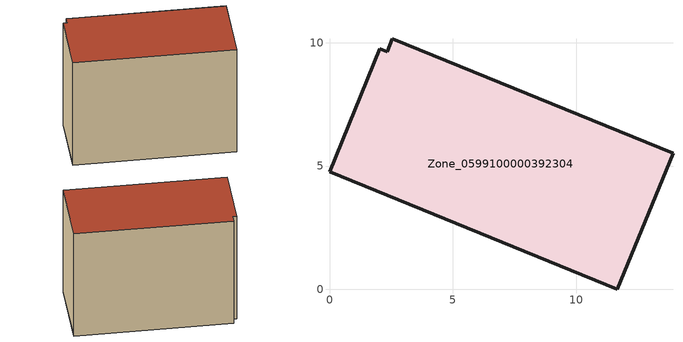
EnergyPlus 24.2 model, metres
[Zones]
Zone_0599100000392304
 floor ground (C_G): 11.66,0 0,4.77 2.04,9.76 2.34,9.63 2.54,10.17 13.92,5.52 z0
 wall outside (C_F): 11.66,0 13.92,5.52 2.54,10.17 2.34,9.63 2.04,9.76 0,4.77 11.66,0 z0:9.41
 roof outside (C_R): 0,4.77 11.66,0 13.92,5.52 2.54,10.17 2.34,9.63 2.04,9.76 z9.41
[BUILDING]
Pand.0599100000392304: North Axis=0; Terrain=City; Loads Convergence Tolerance Value=0.04; Temperature Convergence Tolerance Value=0.4; Solar Distribution=FullExterior; Maximum Number of Warmup Days=25; Minimum Number of Warmup Days=1
[Site:Location]
Rotterdam.The.Hague.AP_ZH_NLD Design_Conditions: Latitude=51.96; Longitude=4.45; Time Zone=1; Elevation=-4.5
[SITE:GROUNDTEMPERATURE:BUILDINGSURFACE]
18, 18, 18, 18, 18, 18, 18, 18, 18, 18, 18, 18
[MATERIAL] Thermal Absorptance=0.9; Solar Absorptance=0.7; Visible Absorptance=0.7
Name | Roughness | Thickness | Conductivity | Density | Specific Heat
G.TI.1992-2005 | MediumSmooth | 0.15 | 0.06 | 540 | 1210
F.TI.1992-2005 | Rough | 0.3 | 0.12 | 1920 | 840
R.TI.1992-2005 | MediumRough | 0.2 | 0.08 | 1500 | 1000
[CONSTRUCTION]
C_G: G.TI.1992-2005
C_F: F.TI.1992-2005
C_R: R.TI.1992-2005
[ZONE]
Zone_0599100000392304: Type=1; Multiplier=1; Ceiling Height=Autocalculate; Volume=Autocalculate; Floor Area=autocalculate; Part of Total Floor Area=Yes
[ZONEINFILTRATION:DESIGNFLOWRATE]
Infil_Zone_0599100000392304: Zone or ZoneList or Space or SpaceList=Zone_0599100000392304; Schedule=AlwaysOn; Design Flow Rate Calculation Method=Flow/Area; Flow Rate per Floor Area=0.0015; Constant Term Coefficient=1; Temperature Term Coefficient=0; Velocity Term Coefficient=0; Velocity Squared Term Coefficient=0
[HVACTEMPLATE:ZONE:IDEALLOADSAIRSYSTEM]
Zone_0599100000392304: Maximum Heating Supply Air Temperature=50; Minimum Cooling Supply Air Temperature=13; Maximum Heating Supply Air Humidity Ratio=0.0156; Minimum Cooling Supply Air Humidity Ratio=0.0077; Heating Limit=NoLimit; Cooling Limit=NoLimit; Dehumidification Control Type=ConstantSensibleHeatRatio; Cooling Sensible Heat Ratio=0.7; Dehumidification Setpoint=60; Humidification Control Type=None; Humidification Setpoint=30; Outdoor Air Method=None; Outdoor Air Flow Rate per Person=0.00944; Outdoor Air Flow Rate per Zone Floor Area=0; Outdoor Air Flow Rate per Zone=0; Demand Controlled Ventilation Type=None; Outdoor Air Economizer Type=NoEconomizer; Heat Recovery Type=None; Sensible Heat Recovery Effectiveness=0.7; Latent Heat Recovery Effectiveness=0.65
[ZONECONTROL:THERMOSTAT]
ThermostatControl_Zone_0599100000392304: Zone or ZoneList=Zone_0599100000392304; Control Type Schedule=DualSetpointControlType; Control 1=Thermostat_Zone_0599100000392304; Temperature Difference Between Cutout And Setpoint=0
[THERMOSTATSETPOINT:DUALSETPOINT]
Thermostat_Zone_0599100000392304: Heating Setpoint Temperature Schedule=HeatingSetpoint_Zone_0599100000392304; Cooling Setpoint Temperature Schedule=CoolingSetpoint_Zone_0599100000392304
[SCHEDULE:COMPACT]
HeatingSetpoint_Zone_0599100000392304: Through: 12/31, For: AllDays, Until: 24:00, 21
CoolingSetpoint_Zone_0599100000392304: Through: 12/31, For: AllDays, Until: 24:00, 24
DualSetpointControlType: Through: 12/31, For: AllDays, Until: 24:00, 4
AlwaysOn: Through: 12/31, For: AllDays, Until: 24:00, 1
